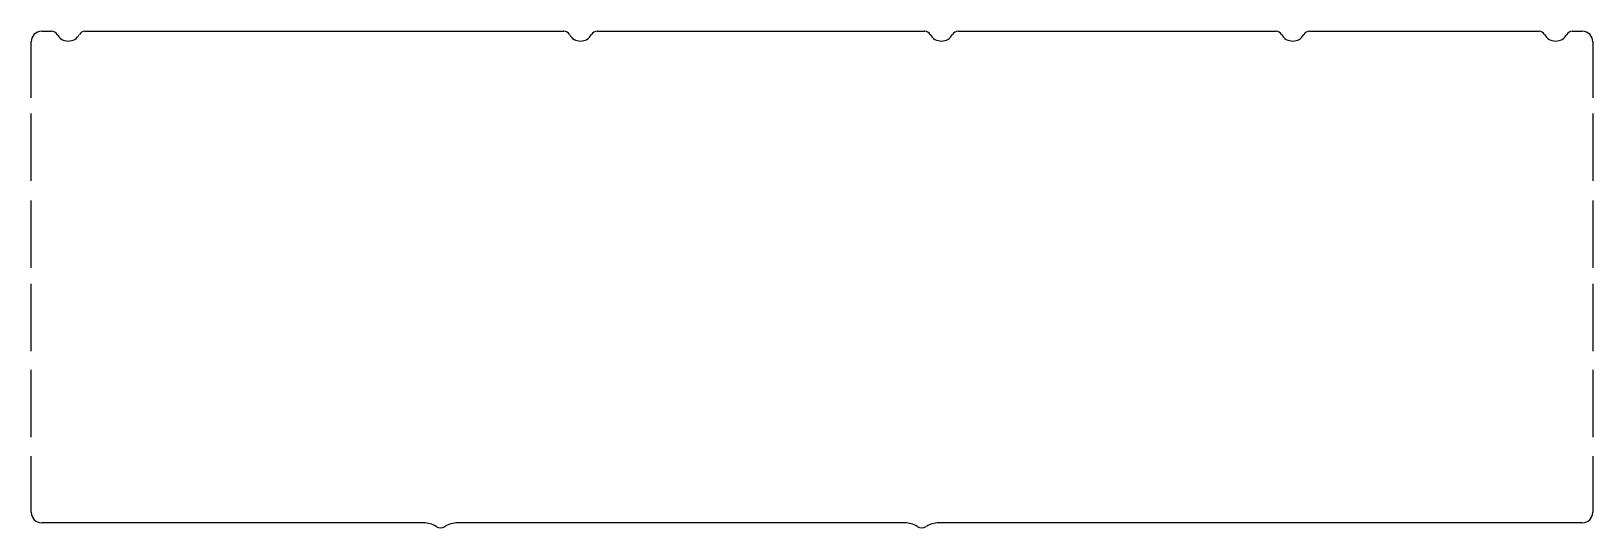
# Model space of a CAD drawing. Extents: x -21 to 350, y -110 to 8.
import ezdxf

# ---------------------------------------------------------------- set-up
doc = ezdxf.new("R2010")
doc.units = 0

msp = doc.modelspace()

# ---------------------------------------------------------------- linework, layer by layer
at = {"layer": 'main_binding-moved'}
for p, q in [((-18.53, 7.8), (-16.19, 7.8)), ((-8.28, 7.8), (105.47, 7.8)), ((113.38, 7.8), (191.2, 7.8)), ((199.11, 7.8), (274.65, 7.8)), ((282.56, 7.8), (337.11, 7.8)), ((345.02, 7.8), (347.38, 7.8)), ((-21.03, -8), (-21.03, 5.3)), ((349.88, 5.3), (349.88, -8)), ((-21.03, -27.78), (-21.03, -11.78)), ((349.88, -11.78), (349.88, -27.78)), ((-21.03, -48.41), (-21.03, -32.41)), ((349.88, -32.41), (349.88, -48.41)), ((-21.03, -68.2), (-21.03, -52.2)), ((349.88, -52.2), (349.88, -68.2)), ((-21.03, -88.64), (-21.03, -72.64)), ((349.88, -72.64), (349.88, -88.64)), ((-21.03, -106.49), (-21.03, -93.19)), ((349.88, -93.19), (349.88, -106.49)), ((72.15, -108.99), (-18.53, -108.99)), ((186.45, -108.99), (80.25, -108.99)), ((347.38, -108.99), (194.55, -108.99))]:
    msp.add_line(p, q, dxfattribs=at)
for centre, radius, start, end in [((-18.53, 5.3), 2.5, 90, 180), ((-16.19, 6.3), 1.5, 28.4794, 90), ((-8.28, 6.3), 1.5, 90, 151.5206), ((105.47, 6.3), 1.5, 28.4794, 90), ((113.38, 6.3), 1.5, 90, 151.5206), ((191.2, 6.3), 1.5, 28.4794, 90), ((199.11, 6.3), 1.5, 90, 151.5206), ((274.65, 6.3), 1.5, 28.4794, 90), ((282.56, 6.3), 1.5, 90, 151.5206), ((337.11, 6.3), 1.5, 28.4794, 90), ((345.02, 6.3), 1.5, 90, 151.5206), ((347.38, 5.3), 2.5, 0, 90), ((-12.24, 8.45), 3, 208.4794, 331.5206), ((109.43, 8.45), 3, 208.4794, 331.5206), ((195.16, 8.45), 3, 208.4794, 331.5206), ((278.61, 8.45), 3, 208.4794, 331.5206), ((341.06, 8.45), 3, 208.4794, 331.5206), ((-18.53, -106.49), 2.5, 180, 270), ((347.38, -106.49), 2.5, 270, 0), ((72.15, -114.49), 5.5, 57.3519, 90), ((76.2, -108.17), 2, 237.3519, 302.6481), ((80.25, -114.49), 5.5, 90, 122.6481), ((186.45, -114.49), 5.5, 57.3519, 90), ((190.5, -108.17), 2, 237.3519, 302.6481), ((194.55, -114.49), 5.5, 90, 122.6481)]:
    msp.add_arc(centre, radius, start, end, dxfattribs=at)

doc.saveas('drawing.dxf')
